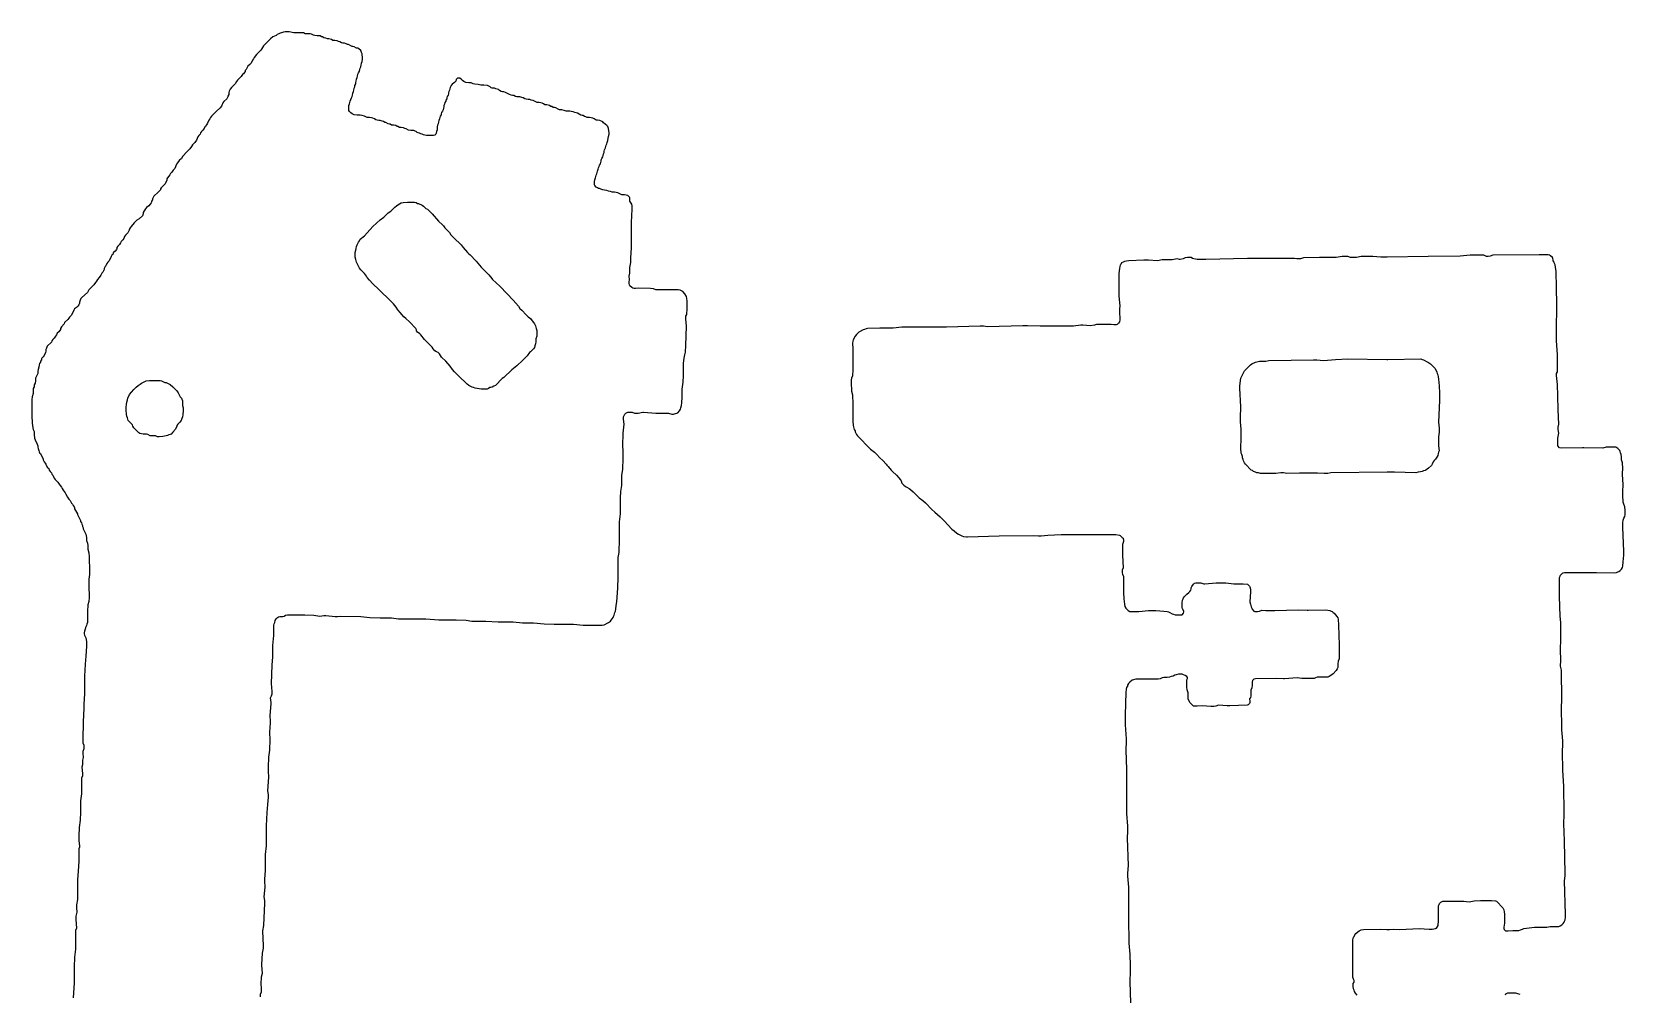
# Model space of a CAD drawing. Header units: metres. Extents: x 0 to 201, y 24 to 297.
# Drawn here: x 126.3 to 200.4, y 68.9 to 113.6 of the extents above; entities that cross this region are included whole.
import ezdxf

# ---------------------------------------------------------------- set-up
doc = ezdxf.new("R2010")
doc.units = ezdxf.units.M

msp = doc.modelspace()

# ---------------------------------------------------------------- linework, layer by layer
for points in [[(136.906, 68.728), (136.906, 68.855), (136.948, 68.961), (136.948, 69.13), (136.927, 69.321), (136.948, 69.659), (136.991, 69.829), (136.969, 70.189), (136.969, 70.231), (136.991, 70.76), (137.033, 70.993), (137.033, 71.099), (137.012, 71.797), (137.054, 72.051), (137.075, 72.411), (137.096, 73.067), (137.096, 73.215), (137.075, 73.385), (137.118, 73.829), (137.096, 74.105), (137.096, 74.21), (137.139, 74.612), (137.139, 75.353), (137.181, 75.755), (137.181, 76.687), (137.202, 77.301), (137.245, 77.682), (137.266, 78.02), (137.266, 78.147), (137.245, 78.317), (137.287, 78.952), (137.266, 79.227), (137.266, 79.417), (137.287, 79.883), (137.329, 80.2), (137.35, 80.709), (137.329, 81.005), (137.329, 81.047), (137.372, 81.471), (137.372, 81.555), (137.35, 81.809), (137.393, 82.381), (137.393, 82.423), (137.372, 82.635), (137.414, 82.74), (137.435, 82.825), (137.435, 82.931), (137.414, 83.312), (137.435, 84.159), (137.477, 84.54), (137.477, 85.069), (137.52, 85.534), (137.52, 85.831), (137.52, 85.894), (137.52, 86.021), (137.541, 86.085), (137.562, 86.148), (137.583, 86.233), (137.626, 86.318), (137.689, 86.381), (137.731, 86.402), (137.795, 86.424), (137.943, 86.424), (138.007, 86.445), (138.07, 86.487), (138.155, 86.508), (138.959, 86.508), (139.382, 86.487), (139.658, 86.445), (139.848, 86.466), (139.933, 86.466), (140.377, 86.424), (140.483, 86.424), (140.631, 86.445), (141.563, 86.424), (141.986, 86.381), (142.473, 86.36), (143.002, 86.36), (143.32, 86.318), (144.589, 86.318), (145.203, 86.275), (146.008, 86.275), (146.473, 86.254), (146.727, 86.212), (147.383, 86.212), (147.955, 86.169), (148.654, 86.169), (149.098, 86.127), (149.606, 86.127), (150.093, 86.085), (150.559, 86.064), (151.469, 86.064), (151.913, 86.021), (152.802, 86.021), (152.887, 86.043), (153.099, 86.148), (153.183, 86.212), (153.225, 86.254), (153.268, 86.318), (153.31, 86.381), (153.331, 86.424), (153.352, 86.487), (153.374, 86.55), (153.395, 86.614), (153.416, 86.677), (153.437, 86.762), (153.458, 86.931), (153.48, 87.101), (153.501, 87.312), (153.522, 87.757), (153.543, 88.244), (153.543, 89.175), (153.585, 89.408), (153.606, 90.022), (153.606, 90.826), (153.649, 91.207), (153.649, 91.948), (153.67, 92.244), (153.712, 92.519), (153.712, 92.985), (153.755, 93.281), (153.776, 93.768), (153.776, 93.853), (153.776, 94.086), (153.776, 94.128), (153.755, 94.361), (153.776, 94.954), (153.818, 95.377), (153.797, 95.61), (153.797, 95.716), (153.818, 95.779), (153.861, 95.843), (153.903, 95.885), (153.987, 95.927), (154.199, 95.927), (154.305, 95.885), (154.474, 95.885), (154.686, 95.927), (154.728, 95.927), (155.3, 95.885), (155.892, 95.885), (156.041, 95.843), (156.125, 95.843), (156.21, 95.864), (156.273, 95.885), (156.316, 95.906), (156.4, 95.991), (156.443, 96.075), (156.464, 96.139), (156.485, 96.245), (156.506, 96.372), (156.528, 96.626), (156.528, 97.007), (156.57, 97.324), (156.591, 97.642), (156.591, 98.213), (156.612, 98.446), (156.654, 98.594), (156.676, 98.721), (156.697, 99.039), (156.718, 99.928), (156.697, 100.266), (156.697, 100.394), (156.739, 100.478), (156.76, 100.753), (156.76, 101.092), (156.739, 101.219), (156.718, 101.304), (156.654, 101.431), (156.549, 101.537), (156.485, 101.579), (156.422, 101.6), (156.337, 101.621), (155.3, 101.621), (155.194, 101.663), (155.046, 101.685), (154.495, 101.706), (154.347, 101.685), (154.284, 101.685), (154.22, 101.706), (154.178, 101.727), (154.093, 101.812), (154.072, 101.854), (154.051, 101.918), (154.051, 101.981), (154.072, 102.108), (154.051, 102.256), (154.093, 102.404), (154.093, 102.658), (154.136, 102.891), (154.136, 103.039), (154.136, 103.103), (154.157, 103.569), (154.157, 104.754), (154.199, 105.368), (154.199, 105.537), (154.178, 105.6), (154.093, 105.749), (154.093, 105.897), (154.072, 105.939), (154.03, 105.981), (153.987, 106.003), (153.924, 106.024), (153.839, 106.045), (153.712, 106.045), (153.649, 106.066), (153.585, 106.108), (153.522, 106.13), (153.458, 106.151), (153.374, 106.172), (153.268, 106.172), (153.183, 106.193), (153.099, 106.214), (153.014, 106.236), (152.908, 106.257), (152.823, 106.278), (152.739, 106.299), (152.675, 106.341), (152.633, 106.341), (152.59, 106.362), (152.527, 106.405), (152.463, 106.468), (152.442, 106.511), (152.442, 106.659), (152.463, 106.743), (152.485, 106.828), (152.506, 106.892), (152.527, 106.955), (152.548, 107.019), (152.569, 107.082), (152.59, 107.146), (152.612, 107.23), (152.633, 107.294), (152.654, 107.357), (152.675, 107.421), (152.718, 107.484), (152.739, 107.548), (152.76, 107.611), (152.76, 107.675), (152.781, 107.738), (152.823, 107.802), (152.844, 107.865), (152.866, 107.95), (152.887, 108.013), (152.887, 108.077), (152.908, 108.141), (152.95, 108.225), (152.971, 108.289), (152.993, 108.352), (153.014, 108.416), (153.035, 108.479), (153.056, 108.564), (153.077, 108.67), (153.099, 108.754), (153.12, 108.86), (153.12, 108.924), (153.099, 109.135), (153.056, 109.22), (153.014, 109.262), (152.866, 109.389), (152.823, 109.432), (152.696, 109.495), (152.59, 109.516), (152.527, 109.516), (152.421, 109.58), (152.358, 109.601), (152.294, 109.622), (152.209, 109.643), (152.104, 109.643), (152.04, 109.665), (151.977, 109.686), (151.913, 109.728), (151.871, 109.728), (151.807, 109.749), (151.659, 109.834), (151.596, 109.855), (151.532, 109.876), (151.447, 109.897), (151.363, 109.918), (151.299, 109.94), (151.13, 109.94), (151.024, 109.961), (150.918, 110.003), (150.812, 110.003), (150.749, 110.024), (150.643, 110.088), (150.58, 110.109), (150.516, 110.109), (150.453, 110.151), (150.41, 110.151), (150.347, 110.194), (150.283, 110.215), (150.22, 110.236), (150.135, 110.236), (150.072, 110.278), (150.008, 110.299), (149.945, 110.321), (149.86, 110.342), (149.775, 110.342), (149.712, 110.363), (149.648, 110.405), (149.585, 110.426), (149.5, 110.448), (149.437, 110.469), (149.352, 110.469), (149.267, 110.49), (149.204, 110.511), (149.119, 110.553), (149.056, 110.575), (148.971, 110.596), (148.823, 110.596), (148.759, 110.617), (148.696, 110.659), (148.632, 110.659), (148.569, 110.68), (148.484, 110.702), (148.294, 110.807), (148.23, 110.829), (148.167, 110.829), (148.103, 110.85), (148.018, 110.892), (147.976, 110.934), (147.913, 110.956), (147.849, 110.977), (147.786, 110.998), (147.68, 110.998), (147.637, 111.019), (147.595, 111.061), (147.468, 111.125), (147.299, 111.146), (147.151, 111.146), (147.024, 111.167), (146.875, 111.188), (146.791, 111.21), (146.706, 111.252), (146.6, 111.252), (146.452, 111.273), (146.368, 111.316), (146.304, 111.358), (146.24, 111.421), (146.177, 111.464), (146.071, 111.464), (146.008, 111.4), (145.987, 111.337), (145.923, 111.273), (145.817, 111.188), (145.775, 111.125), (145.732, 111.04), (145.711, 110.977), (145.69, 110.913), (145.669, 110.85), (145.648, 110.786), (145.648, 110.744), (145.627, 110.68), (145.584, 110.617), (145.563, 110.553), (145.563, 110.511), (145.521, 110.448), (145.521, 110.405), (145.478, 110.342), (145.457, 110.257), (145.436, 110.194), (145.436, 110.13), (145.415, 110.067), (145.394, 110.003), (145.373, 109.94), (145.33, 109.876), (145.309, 109.813), (145.309, 109.77), (145.267, 109.707), (145.246, 109.643), (145.225, 109.58), (145.203, 109.495), (145.182, 109.432), (145.161, 109.347), (145.14, 109.284), (145.119, 109.199), (145.119, 109.072), (145.097, 108.987), (145.076, 108.903), (145.055, 108.86), (145.013, 108.818), (144.949, 108.797), (144.632, 108.797), (144.547, 108.818), (144.484, 108.839), (144.42, 108.86), (144.357, 108.881), (144.293, 108.903), (144.23, 108.924), (144.187, 108.945), (144.145, 108.987), (144.103, 109.008), (144.039, 109.029), (143.891, 109.029), (143.785, 109.051), (143.679, 109.114), (143.616, 109.135), (143.552, 109.156), (143.446, 109.178), (143.362, 109.178), (143.298, 109.22), (143.256, 109.22), (143.192, 109.262), (143.108, 109.284), (143.002, 109.284), (142.939, 109.326), (142.896, 109.326), (142.833, 109.347), (142.727, 109.41), (142.684, 109.41), (142.621, 109.453), (142.558, 109.474), (142.473, 109.495), (142.409, 109.495), (142.325, 109.516), (142.261, 109.537), (142.198, 109.58), (142.134, 109.601), (142.071, 109.622), (141.965, 109.643), (141.859, 109.643), (141.796, 109.665), (141.732, 109.707), (141.626, 109.728), (141.541, 109.749), (141.393, 109.749), (141.266, 109.77), (141.203, 109.791), (141.16, 109.813), (141.097, 109.855), (141.034, 109.918), (141.012, 109.961), (141.012, 110.024), (141.012, 110.088), (141.012, 110.194), (141.034, 110.278), (141.055, 110.342), (141.076, 110.405), (141.097, 110.469), (141.139, 110.553), (141.16, 110.617), (141.182, 110.68), (141.203, 110.765), (141.224, 110.85), (141.245, 110.913), (141.266, 110.998), (141.287, 111.061), (141.287, 111.125), (141.33, 111.21), (141.33, 111.273), (141.351, 111.337), (141.372, 111.421), (141.393, 111.506), (141.415, 111.569), (141.436, 111.654), (141.457, 111.718), (141.499, 111.802), (141.52, 111.866), (141.541, 111.929), (141.563, 111.993), (141.584, 112.078), (141.605, 112.162), (141.626, 112.247), (141.647, 112.353), (141.647, 112.395), (141.626, 112.607), (141.605, 112.67), (141.563, 112.755), (141.478, 112.84), (141.436, 112.861), (141.372, 112.861), (141.266, 112.924), (141.203, 112.945), (141.16, 112.945), (141.097, 112.966), (140.991, 113.03), (140.949, 113.03), (140.885, 113.072), (140.801, 113.093), (140.737, 113.093), (140.674, 113.115), (140.589, 113.157), (140.525, 113.178), (140.462, 113.199), (140.356, 113.221), (140.272, 113.221), (140.208, 113.263), (140.144, 113.284), (140.081, 113.305), (140.017, 113.305), (139.933, 113.326), (139.848, 113.347), (139.785, 113.39), (139.742, 113.39), (139.679, 113.432), (139.531, 113.432), (139.425, 113.453), (139.361, 113.474), (139.277, 113.517), (139.213, 113.538), (138.98, 113.538), (138.896, 113.58), (138.451, 113.58), (138.239, 113.623), (138.049, 113.623), (137.964, 113.602), (137.88, 113.58), (137.816, 113.559), (137.753, 113.538), (137.668, 113.496), (137.626, 113.453), (137.477, 113.39), (137.372, 113.305), (137.033, 112.966), (136.991, 112.903), (136.948, 112.818), (136.906, 112.755), (136.715, 112.564), (136.61, 112.437), (136.567, 112.374), (136.525, 112.31), (136.462, 112.162), (136.398, 112.099), (136.313, 112.035), (136.271, 111.929), (136.229, 111.866), (136.186, 111.823), (136.186, 111.781), (136.144, 111.718), (136.102, 111.675), (136.059, 111.633), (135.996, 111.548), (135.827, 111.379), (135.784, 111.316), (135.721, 111.21), (135.551, 111.04), (135.488, 110.956), (135.446, 110.871), (135.424, 110.807), (135.424, 110.702), (135.382, 110.638), (135.382, 110.596), (135.34, 110.511), (135.191, 110.384), (135.149, 110.321), (135.128, 110.278), (135.107, 110.215), (135.086, 110.172), (135.022, 110.088), (134.832, 109.918), (134.789, 109.876), (134.684, 109.77), (134.62, 109.707), (134.578, 109.643), (134.535, 109.58), (134.493, 109.516), (134.429, 109.368), (134.387, 109.305), (134.345, 109.241), (134.303, 109.199), (134.281, 109.135), (134.218, 109.051), (134.154, 108.987), (134.112, 108.924), (134.091, 108.86), (134.027, 108.797), (133.985, 108.733), (133.922, 108.585), (133.837, 108.479), (133.731, 108.373), (133.689, 108.289), (133.604, 108.183), (133.477, 108.035), (133.286, 107.844), (133.223, 107.738), (133.117, 107.632), (133.032, 107.527), (132.99, 107.463), (132.905, 107.273), (132.842, 107.188), (132.779, 107.103), (132.715, 107.04), (132.673, 106.976), (132.63, 106.913), (132.567, 106.828), (132.546, 106.786), (132.546, 106.722), (132.461, 106.553), (132.27, 106.362), (132.249, 106.32), (132.249, 106.278), (132.143, 106.172), (131.932, 105.981), (131.868, 105.855), (131.868, 105.812), (131.826, 105.749), (131.826, 105.706), (131.805, 105.664), (131.762, 105.6), (131.699, 105.537), (131.593, 105.452), (131.551, 105.389), (131.487, 105.304), (131.445, 105.219), (131.445, 105.156), (131.403, 105.071), (131.255, 104.923), (131.149, 104.86), (131.022, 104.733), (130.874, 104.563), (130.831, 104.5), (130.789, 104.436), (130.789, 104.394), (130.725, 104.267), (130.619, 104.161), (130.577, 104.098), (130.535, 104.013), (130.493, 103.95), (130.408, 103.865), (130.387, 103.801), (130.344, 103.738), (130.26, 103.653), (130.217, 103.59), (130.217, 103.547), (130.196, 103.505), (130.133, 103.42), (130.048, 103.336), (130.027, 103.272), (129.984, 103.23), (129.942, 103.166), (129.857, 102.976), (129.794, 102.912), (129.752, 102.849), (129.709, 102.743), (129.667, 102.701), (129.625, 102.616), (129.625, 102.574), (129.561, 102.447), (129.519, 102.404), (129.476, 102.298), (129.392, 102.193), (129.307, 102.108), (129.265, 102.023), (129.222, 101.96), (129.138, 101.854), (128.905, 101.621), (128.884, 101.558), (128.841, 101.494), (128.588, 101.261), (128.545, 101.219), (128.503, 101.134), (128.482, 101.05), (128.482, 101.007), (128.439, 100.923), (128.397, 100.859), (128.333, 100.796), (128.249, 100.732), (128.207, 100.669), (128.101, 100.436), (128.016, 100.351), (127.974, 100.309), (127.931, 100.245), (127.783, 100.097), (127.762, 100.034), (127.635, 99.907), (127.593, 99.822), (127.593, 99.78), (127.508, 99.674), (127.444, 99.61), (127.402, 99.526), (127.36, 99.462), (127.296, 99.377), (127.233, 99.314), (127.191, 99.251), (127.169, 99.187), (126.979, 98.996), (126.936, 98.912), (126.915, 98.848), (126.915, 98.764), (126.894, 98.7), (126.831, 98.573), (126.788, 98.51), (126.725, 98.446), (126.704, 98.404), (126.704, 98.361), (126.661, 98.298), (126.661, 98.256), (126.619, 98.192), (126.598, 98.129), (126.577, 98.023), (126.555, 97.917), (126.534, 97.832), (126.534, 97.727), (126.513, 97.663), (126.428, 97.515), (126.428, 97.388), (126.407, 97.282), (126.365, 97.197), (126.365, 97.113), (126.323, 97.028), (126.323, 96.795), (126.28, 96.647), (126.259, 96.52), (126.259, 95.779), (126.28, 95.419), (126.301, 95.208), (126.323, 95.123), (126.365, 95.038), (126.365, 94.89), (126.386, 94.721), (126.407, 94.636), (126.513, 94.446), (126.534, 94.361), (126.534, 94.297), (126.555, 94.234), (126.577, 94.149), (126.598, 94.086), (126.619, 94.043), (126.661, 94.001), (126.788, 93.747), (126.788, 93.705), (126.831, 93.62), (126.873, 93.557), (126.915, 93.514), (126.979, 93.366), (127.042, 93.303), (127.063, 93.239), (127.106, 93.176), (127.169, 93.112), (127.191, 93.049), (127.233, 93.006), (127.296, 92.858), (127.339, 92.795), (127.466, 92.668), (127.529, 92.583), (127.572, 92.519), (127.635, 92.435), (127.677, 92.371), (127.72, 92.308), (127.762, 92.244), (127.804, 92.181), (127.847, 92.117), (127.91, 91.969), (127.974, 91.885), (128.037, 91.821), (128.079, 91.757), (128.101, 91.694), (128.143, 91.652), (128.185, 91.588), (128.228, 91.525), (128.249, 91.482), (128.249, 91.44), (128.376, 91.207), (128.376, 91.165), (128.524, 90.89), (128.524, 90.847), (128.566, 90.784), (128.588, 90.72), (128.609, 90.657), (128.609, 90.614), (128.651, 90.551), (128.651, 90.509), (128.672, 90.445), (128.778, 90.255), (128.799, 90.106), (128.799, 89.958), (128.841, 89.831), (128.863, 89.725), (128.863, 89.556), (128.905, 89.387), (128.926, 89.196), (128.947, 88.519), (128.947, 88.371), (128.905, 88.159), (128.905, 87.884), (128.926, 87.312), (128.905, 87.122), (128.863, 86.974), (128.841, 86.656), (128.841, 86.148), (128.82, 86.064), (128.799, 86), (128.757, 85.915), (128.736, 85.831), (128.714, 85.746), (128.693, 85.662), (128.693, 85.619), (128.714, 85.556), (128.736, 85.492), (128.778, 85.429), (128.799, 85.259), (128.799, 85.048), (128.778, 84.582), (128.736, 84.201), (128.714, 83.651), (128.714, 82.825), (128.672, 82.338), (128.672, 82.211), (128.672, 82.148), (128.651, 81.534), (128.63, 80.687), (128.63, 80.539), (128.672, 80.433), (128.672, 80.391), (128.672, 80.328), (128.672, 80.264), (128.63, 80.137), (128.63, 80.052), (128.651, 79.862), (128.609, 79.735), (128.609, 79.587), (128.609, 79.523), (128.588, 79.417), (128.609, 79.121), (128.609, 79.015), (128.566, 78.909), (128.566, 78.168), (128.524, 77.851), (128.524, 77.322), (128.503, 76.941), (128.46, 76.602), (128.439, 76.221), (128.439, 75.988), (128.482, 75.755), (128.482, 75.692), (128.439, 75.607), (128.439, 75.036), (128.418, 74.57), (128.376, 74.168), (128.376, 73.258), (128.333, 73.004), (128.333, 72.877), (128.355, 72.665), (128.312, 72.475), (128.312, 72.326), (128.333, 71.924), (128.291, 71.819), (128.291, 70.951), (128.249, 70.57), (128.228, 70.104), (128.228, 69.384), (128.185, 68.686)], [(187.939, 68.813), (187.854, 68.897), (187.812, 68.982), (187.791, 69.046), (187.769, 69.109), (187.748, 69.215), (187.748, 69.342), (187.791, 69.406), (187.791, 69.49), (187.769, 69.554), (187.727, 69.638), (187.727, 71.374), (187.748, 71.438), (187.769, 71.501), (187.791, 71.543), (187.833, 71.607), (187.875, 71.67), (187.96, 71.755), (188.023, 71.797), (188.066, 71.819), (188.129, 71.84), (188.235, 71.861), (189.04, 71.882), (189.315, 71.861), (189.442, 71.861), (189.611, 71.882), (189.928, 71.861), (190.817, 71.903), (191.283, 71.882), (191.431, 71.882), (191.579, 71.903), (191.622, 71.924), (191.664, 71.967), (191.707, 72.051), (191.728, 72.284), (191.728, 72.962), (191.749, 73.025), (191.77, 73.067), (191.833, 73.131), (191.918, 73.173), (192.109, 73.173), (192.701, 73.173), (192.892, 73.173), (193.146, 73.152), (193.379, 73.194), (193.675, 73.215), (193.738, 73.215), (194.035, 73.215), (194.183, 73.215), (194.374, 73.194), (194.416, 73.173), (194.712, 72.877), (194.733, 72.834), (194.755, 72.771), (194.776, 72.686), (194.797, 72.581), (194.797, 72.157), (194.755, 71.967), (194.755, 71.903), (194.776, 71.861), (194.839, 71.797), (194.903, 71.797), (194.966, 71.797), (195.178, 71.819), (195.453, 71.819), (195.538, 71.84), (195.622, 71.882), (195.686, 71.903), (195.813, 71.924), (195.94, 71.945), (196.194, 71.967), (196.765, 71.967), (196.913, 72.009), (197.316, 72.009), (197.379, 72.03), (197.464, 72.072), (197.527, 72.136), (197.57, 72.2), (197.591, 72.242), (197.612, 72.305), (197.633, 72.432), (197.633, 72.581), (197.591, 74.126), (197.612, 74.358), (197.612, 74.464), (197.591, 75.988), (197.548, 76.793), (197.57, 77.195), (197.57, 77.301), (197.548, 78.507), (197.506, 79.269), (197.485, 80.137), (197.485, 80.243), (197.506, 80.37), (197.506, 80.539), (197.506, 80.645), (197.464, 81.153), (197.443, 82.296), (197.464, 82.444), (197.464, 82.55), (197.443, 83.926), (197.4, 84.116), (197.421, 84.37), (197.421, 84.476), (197.4, 84.794), (197.421, 85.45), (197.421, 86.148), (197.379, 86.445), (197.358, 87.355), (197.358, 88.244), (197.379, 88.307), (197.4, 88.35), (197.485, 88.434), (197.527, 88.456), (197.591, 88.477), (197.802, 88.477), (199.03, 88.477), (199.072, 88.477), (199.898, 88.456), (200.004, 88.477), (200.067, 88.498), (200.11, 88.519), (200.173, 88.561), (200.237, 88.625), (200.279, 88.709), (200.3, 88.773), (200.321, 88.963), (200.343, 89.281), (200.343, 89.471), (200.3, 90.572), (200.3, 90.784), (200.321, 90.911), (200.343, 90.995), (200.385, 91.08), (200.406, 91.165), (200.406, 91.355), (200.385, 91.525), (200.343, 91.652), (200.321, 91.736), (200.3, 92.075), (200.3, 92.223), (200.321, 92.562), (200.279, 93.028), (200.279, 93.07), (200.3, 93.303), (200.279, 93.578), (200.237, 93.705), (200.237, 93.853), (200.215, 93.959), (200.194, 94.043), (200.173, 94.107), (200.152, 94.149), (200.11, 94.192), (200.067, 94.234), (200.025, 94.276), (199.983, 94.297), (199.517, 94.297), (199.369, 94.255), (198.48, 94.276), (198.416, 94.276), (197.464, 94.255), (197.358, 94.276), (197.273, 94.361), (197.273, 94.721), (197.316, 94.954), (197.294, 95.123), (197.294, 95.229), (197.316, 95.377), (197.294, 96.033), (197.273, 96.689), (197.252, 97.218), (197.21, 97.642), (197.21, 97.727), (197.252, 97.811), (197.252, 97.98), (197.252, 98.404), (197.252, 98.615), (197.21, 99.251), (197.21, 99.42), (197.21, 100.055), (197.231, 100.584), (197.231, 100.626), (197.231, 100.817), (197.231, 100.944), (197.21, 101.727), (197.189, 102.468), (197.167, 102.679), (197.146, 102.785), (197.125, 102.849), (197.104, 102.912), (197.062, 102.976), (197.062, 103.018), (197.04, 103.082), (197.019, 103.124), (196.935, 103.209), (196.892, 103.23), (196.829, 103.251), (196.405, 103.251), (194.246, 103.23), (194.119, 103.188), (194.035, 103.166), (193.95, 103.166), (193.887, 103.209), (193.823, 103.23), (193.717, 103.23), (193.252, 103.23), (193.188, 103.23), (192.722, 103.188), (191.241, 103.166), (189.336, 103.145), (189.04, 103.145), (188.659, 103.166), (188.256, 103.166), (188.129, 103.166), (187.897, 103.124), (187.621, 103.124), (187.494, 103.166), (187.24, 103.166), (186.965, 103.124), (186.182, 103.124), (185.441, 103.103), (185.293, 103.06), (185.187, 103.06), (185.124, 103.06), (185.018, 103.082), (184.594, 103.082), (184.087, 103.082), (183.875, 103.082), (183.282, 103.082), (183.197, 103.082), (182.838, 103.082), (180.89, 103.039), (180.488, 103.039), (180.34, 103.06), (180.276, 103.082), (180.213, 103.124), (180.044, 103.124), (179.938, 103.103), (179.832, 103.06), (179.705, 103.039), (179.663, 103.039), (179.557, 103.06), (179.324, 103.018), (178.858, 103.018), (178.647, 102.976), (178.223, 102.997), (178.012, 102.997), (177.313, 102.976), (177.207, 102.955), (177.101, 102.933), (177.038, 102.912), (176.975, 102.87), (176.932, 102.806), (176.911, 102.764), (176.89, 102.701), (176.869, 102.616), (176.847, 102.383), (176.847, 101.325), (176.89, 100.88), (176.869, 100.732), (176.869, 100.626), (176.89, 100.224), (176.869, 100.139), (176.826, 100.076), (176.763, 100.013), (176.72, 99.991), (176.678, 99.991), (176.615, 99.991), (176.488, 100.013), (175.81, 100.013), (175.704, 99.97), (175.514, 99.949), (175.175, 99.97), (175.07, 99.97), (174.731, 99.928), (174.689, 99.928), (173.186, 99.928), (172.593, 99.949), (172.381, 99.949), (170.73, 99.907), (170.54, 99.928), (170.392, 99.928), (168.825, 99.885), (166.751, 99.885), (166.349, 99.843), (165.714, 99.843), (165.142, 99.822), (165.079, 99.801), (165.015, 99.78), (164.952, 99.758), (164.74, 99.653), (164.634, 99.547), (164.571, 99.462), (164.486, 99.293), (164.465, 99.229), (164.444, 99.145), (164.465, 98.87), (164.465, 98.7), (164.465, 97.938), (164.465, 97.896), (164.444, 97.621), (164.401, 97.515), (164.38, 97.43), (164.38, 97.303), (164.401, 96.901), (164.444, 96.732), (164.465, 96.308), (164.465, 95.504), (164.486, 95.313), (164.507, 95.186), (164.529, 95.123), (164.571, 95.059), (164.571, 95.017), (164.634, 94.89), (164.677, 94.827), (165.291, 94.213), (165.481, 94.065), (165.587, 93.959), (165.714, 93.811), (165.862, 93.684), (166.01, 93.514), (166.053, 93.472), (166.116, 93.409), (166.243, 93.239), (166.306, 93.176), (166.497, 93.006), (166.603, 92.879), (166.666, 92.795), (166.709, 92.731), (166.751, 92.625), (166.836, 92.541), (166.92, 92.477), (166.984, 92.435), (167.09, 92.371), (167.153, 92.329), (167.28, 92.223), (167.555, 91.948), (167.725, 91.821), (167.852, 91.715), (168.148, 91.398), (168.275, 91.271), (168.529, 91.059), (168.719, 90.868), (169.079, 90.487), (169.185, 90.403), (169.312, 90.297), (169.376, 90.255), (169.545, 90.17), (169.608, 90.149), (169.757, 90.128), (169.799, 90.128), (171.281, 90.17), (172.868, 90.191), (173.101, 90.17), (173.228, 90.17), (173.546, 90.212), (174.159, 90.233), (174.308, 90.233), (175.747, 90.233), (175.958, 90.233), (176.509, 90.233), (176.699, 90.233), (176.869, 90.212), (176.911, 90.191), (176.953, 90.149), (176.996, 90.106), (177.038, 90.064), (177.059, 89.958), (177.059, 89.916), (177.017, 89.768), (177.017, 89.281), (177.038, 88.688), (176.996, 88.582), (176.996, 88.456), (177.017, 88.392), (177.059, 88.286), (177.059, 87.545), (177.08, 87.249), (177.101, 86.995), (177.123, 86.889), (177.165, 86.805), (177.271, 86.699), (177.356, 86.656), (177.779, 86.656), (178.223, 86.699), (178.562, 86.699), (178.943, 86.677), (179.091, 86.656), (179.155, 86.635), (179.218, 86.614), (179.324, 86.55), (179.387, 86.529), (179.472, 86.508), (179.79, 86.508), (179.853, 86.572), (179.874, 86.635), (179.874, 86.677), (179.811, 86.783), (179.79, 86.847), (179.79, 87.058), (179.811, 87.185), (179.832, 87.249), (179.853, 87.291), (179.895, 87.355), (179.959, 87.418), (180.001, 87.461), (180.107, 87.545), (180.149, 87.588), (180.192, 87.651), (180.213, 87.715), (180.213, 87.757), (180.234, 87.82), (180.319, 87.926), (180.361, 87.969), (180.425, 87.99), (180.657, 87.99), (180.806, 87.947), (180.848, 87.947), (181.377, 87.99), (181.822, 87.99), (182.203, 87.947), (182.626, 87.947), (182.838, 87.926), (182.922, 87.842), (182.944, 87.799), (182.965, 87.694), (182.965, 87.566), (182.944, 87.101), (182.965, 86.995), (182.986, 86.931), (183.007, 86.868), (183.028, 86.805), (183.049, 86.762), (183.134, 86.677), (183.176, 86.656), (183.303, 86.656), (183.388, 86.677), (183.494, 86.72), (183.684, 86.699), (183.727, 86.699), (184.002, 86.699), (184.108, 86.699), (185.187, 86.741), (185.611, 86.72), (185.653, 86.72), (186.457, 86.741), (186.563, 86.72), (186.669, 86.699), (186.732, 86.677), (186.775, 86.656), (186.817, 86.614), (186.859, 86.572), (186.923, 86.508), (186.986, 86.424), (187.029, 86.36), (187.05, 86.296), (187.071, 86.021), (187.092, 85.09), (187.092, 84.455), (187.05, 84.349), (187.029, 84.222), (187.029, 84.053), (187.007, 83.989), (186.965, 83.905), (186.817, 83.757), (186.711, 83.672), (186.626, 83.629), (186.563, 83.608), (186.076, 83.608), (185.992, 83.566), (185.928, 83.545), (185.759, 83.545), (185.399, 83.545), (185.356, 83.545), (185.145, 83.566), (184.552, 83.524), (184.51, 83.524), (184.171, 83.545), (183.197, 83.524), (183.134, 83.502), (183.07, 83.439), (183.049, 83.376), (183.049, 83.227), (183.028, 83.1), (182.986, 82.995), (182.986, 82.719), (182.965, 82.656), (182.922, 82.592), (182.944, 82.486), (182.944, 82.423), (182.922, 82.381), (182.859, 82.317), (182.816, 82.296), (182.012, 82.275), (181.885, 82.275), (181.483, 82.296), (181.356, 82.254), (181.271, 82.233), (181.123, 82.233), (180.721, 82.275), (180.488, 82.254), (180.319, 82.254), (180.149, 82.423), (180.065, 82.592), (180.065, 82.867), (180.023, 83.016), (180.001, 83.143), (180.001, 83.481), (180.044, 83.545), (180.044, 83.587), (180.001, 83.629), (179.938, 83.672), (179.853, 83.714), (179.79, 83.735), (179.62, 83.735), (179.514, 83.714), (179.451, 83.693), (179.366, 83.651), (179.282, 83.629), (179.197, 83.608), (179.091, 83.587), (178.943, 83.587), (178.858, 83.566), (178.774, 83.524), (178.668, 83.502), (177.631, 83.502), (177.525, 83.481), (177.461, 83.46), (177.356, 83.376), (177.292, 83.312), (177.25, 83.227), (177.25, 83.185), (177.207, 83.121), (177.186, 83.037), (177.165, 82.889), (177.144, 81.852), (177.144, 81.386), (177.186, 80.73), (177.186, 80.624), (177.165, 80.2), (177.207, 79.311), (177.207, 77.258), (177.25, 76.666), (177.25, 76.433), (177.228, 76.115), (177.271, 74.845), (177.25, 74.486), (177.25, 74.337), (177.292, 73.829), (177.292, 72.411), (177.313, 71.226), (177.356, 70.718), (177.377, 70.168), (177.377, 69.913), (177.356, 69.448), (177.398, 67.945)], [(195.517, 68.834), (195.411, 68.876), (195.326, 68.897), (194.924, 68.897), (194.839, 68.855), (194.818, 68.813)]]:
    msp.add_lwpolyline(points)
for points in [[(143.743, 105.706), (144.06, 105.706), (144.145, 105.685), (144.208, 105.643), (144.251, 105.643), (144.42, 105.558), (144.484, 105.516), (144.589, 105.41), (144.674, 105.368), (144.886, 105.156), (145.182, 104.817), (145.373, 104.648), (145.415, 104.606), (145.478, 104.5), (145.69, 104.288), (145.754, 104.182), (145.902, 104.034), (146.24, 103.717), (146.325, 103.59), (146.537, 103.357), (146.579, 103.314), (146.664, 103.251), (146.939, 102.955), (147.172, 102.679), (147.532, 102.32), (147.659, 102.15), (147.701, 102.108), (148.04, 101.79), (148.378, 101.431), (148.654, 101.134), (148.907, 100.859), (148.971, 100.753), (149.056, 100.669), (149.267, 100.457), (149.352, 100.372), (149.458, 100.288), (149.542, 100.182), (149.606, 100.097), (149.648, 100.034), (149.691, 99.949), (149.712, 99.885), (149.733, 99.822), (149.754, 99.737), (149.754, 99.462), (149.712, 99.335), (149.712, 99.208), (149.691, 99.102), (149.669, 99.018), (149.648, 98.933), (149.606, 98.87), (149.458, 98.742), (149.416, 98.7), (149.31, 98.552), (149.098, 98.34), (148.823, 98.086), (148.59, 97.896), (148.23, 97.536), (148.145, 97.494), (147.828, 97.176), (147.764, 97.134), (147.68, 97.091), (147.616, 97.07), (147.574, 97.07), (147.511, 97.028), (147.447, 97.007), (147.172, 97.007), (146.981, 97.028), (146.897, 97.049), (146.812, 97.07), (146.749, 97.091), (146.664, 97.134), (146.6, 97.176), (146.516, 97.24), (146.113, 97.621), (145.923, 97.811), (145.838, 97.917), (145.732, 98.065), (145.521, 98.298), (145.33, 98.489), (145.225, 98.637), (145.161, 98.7), (145.097, 98.742), (145.013, 98.785), (144.928, 98.87), (144.886, 98.954), (144.526, 99.314), (144.357, 99.526), (144.314, 99.568), (144.208, 99.653), (144.166, 99.716), (144.166, 99.758), (144.124, 99.822), (143.827, 100.139), (143.658, 100.288), (143.573, 100.372), (143.404, 100.563), (143.298, 100.69), (143.214, 100.817), (143.087, 100.965), (142.96, 101.092), (142.409, 101.642), (142.134, 101.896), (141.965, 102.066), (141.859, 102.193), (141.838, 102.256), (141.732, 102.383), (141.563, 102.552), (141.499, 102.637), (141.393, 102.849), (141.372, 102.912), (141.351, 102.976), (141.33, 103.039), (141.309, 103.145), (141.309, 103.357), (141.33, 103.463), (141.351, 103.547), (141.372, 103.632), (141.393, 103.717), (141.457, 103.844), (141.499, 103.907), (141.541, 103.971), (141.732, 104.14), (141.859, 104.267), (142.134, 104.563), (142.473, 104.881), (142.642, 105.008), (142.833, 105.198), (142.96, 105.283), (143.15, 105.474), (143.235, 105.537), (143.298, 105.579), (143.362, 105.622), (143.446, 105.664), (143.531, 105.685)], [(187.494, 98.404), (189.315, 98.383), (189.357, 98.383), (190.902, 98.404), (190.966, 98.383), (191.029, 98.361), (191.198, 98.277), (191.262, 98.234), (191.347, 98.171), (191.558, 97.959), (191.643, 97.79), (191.664, 97.727), (191.685, 97.663), (191.707, 97.578), (191.728, 97.472), (191.749, 97.155), (191.77, 96.816), (191.77, 96.478), (191.728, 95.462), (191.749, 95.186), (191.749, 94.996), (191.728, 94.784), (191.728, 94.509), (191.728, 94.361), (191.749, 94.128), (191.728, 94.065), (191.707, 94.001), (191.685, 93.916), (191.643, 93.832), (191.579, 93.747), (191.516, 93.684), (191.474, 93.62), (191.431, 93.514), (191.389, 93.451), (191.262, 93.324), (191.198, 93.281), (191.135, 93.239), (191.093, 93.218), (191.029, 93.197), (190.966, 93.176), (190.881, 93.154), (190.775, 93.133), (190.669, 93.112), (189.674, 93.133), (189.336, 93.133), (186.711, 93.112), (186.563, 93.07), (186.394, 93.07), (186.097, 93.091), (185.42, 93.091), (185.251, 93.091), (184.658, 93.07), (184.51, 93.112), (184.383, 93.112), (184.15, 93.07), (183.43, 93.07), (183.346, 93.112), (183.261, 93.112), (183.197, 93.133), (183.113, 93.176), (183.07, 93.218), (183.007, 93.239), (182.732, 93.514), (182.689, 93.578), (182.647, 93.662), (182.626, 93.726), (182.605, 93.811), (182.605, 93.874), (182.562, 93.959), (182.541, 94.022), (182.52, 94.255), (182.541, 94.721), (182.541, 95.144), (182.499, 95.483), (182.499, 95.673), (182.52, 96.181), (182.478, 97.049), (182.478, 97.134), (182.499, 97.409), (182.52, 97.515), (182.689, 97.853), (182.88, 98.044), (182.922, 98.086), (182.965, 98.129), (183.028, 98.171), (183.197, 98.256), (183.261, 98.277), (183.388, 98.298), (183.684, 98.298), (183.832, 98.34), (185.907, 98.361), (186.055, 98.361), (186.373, 98.34), (186.923, 98.383)], [(131.741, 97.409), (132.228, 97.409), (132.292, 97.388), (132.44, 97.303), (132.503, 97.303), (132.567, 97.282), (132.694, 97.218), (132.821, 97.113), (133.011, 96.922), (133.075, 96.837), (133.16, 96.647), (133.223, 96.584), (133.244, 96.541), (133.265, 96.456), (133.265, 96.245), (133.308, 96.139), (133.308, 96.012), (133.286, 95.8), (133.265, 95.716), (133.244, 95.631), (133.202, 95.546), (133.138, 95.462), (133.054, 95.377), (133.011, 95.313), (133.011, 95.271), (132.948, 95.144), (132.821, 94.996), (132.736, 94.911), (132.694, 94.89), (132.63, 94.869), (132.567, 94.848), (132.503, 94.827), (132.355, 94.805), (132.186, 94.784), (132.101, 94.784), (132.017, 94.827), (131.762, 94.827), (131.657, 94.89), (131.593, 94.911), (131.445, 94.911), (131.276, 94.932), (131.233, 94.975), (131.191, 95.017), (131, 95.208), (130.958, 95.271), (130.937, 95.335), (130.768, 95.504), (130.746, 95.546), (130.725, 95.61), (130.704, 95.673), (130.683, 95.737), (130.662, 95.822), (130.641, 96.033), (130.641, 96.16), (130.662, 96.287), (130.683, 96.393), (130.704, 96.499), (130.725, 96.584), (130.81, 96.753), (130.895, 96.859), (131, 96.986), (131.106, 97.091), (131.212, 97.176), (131.297, 97.24), (131.36, 97.282), (131.572, 97.388)]]:
    msp.add_lwpolyline(points, close=True)

doc.saveas('drawing.dxf')
